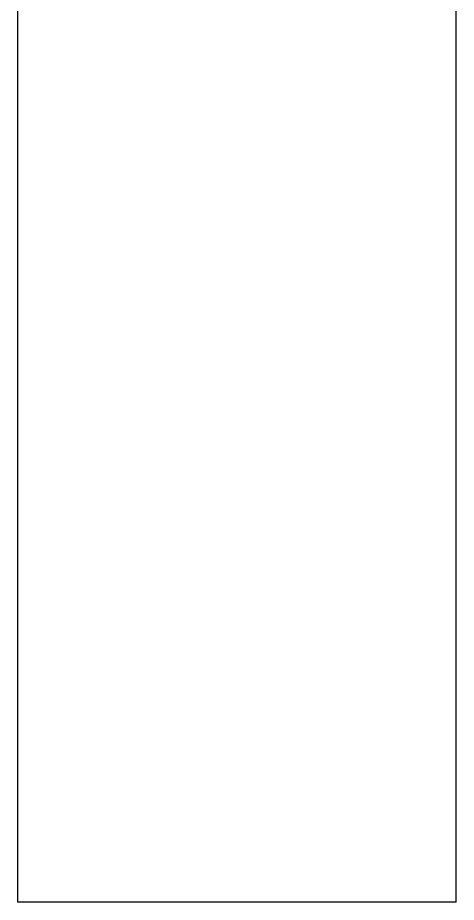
# Model space of a CAD drawing. Extents: x -599358 to 2865263, y -1062760 to 486533.
# Drawn here: x 1034151.5 to 1034230.1, y -673423.1 to -673264.6 of the extents above; entities that cross this region are included whole.
import ezdxf

# ---------------------------------------------------------------- set-up
doc = ezdxf.new("R2010")
doc.units = 0
doc.layers.add('A-LIN-V', color=9, linetype='Continuous')
doc.layers.add('取电臂', color=7, linetype='Continuous')

# ---------------------------------------------------------------- blocks, each defined once
blk = doc.blocks.new('55555555rrrrrr-M-M')
at = {"layer": '取电臂', "color": 2, "linetype": 'Continuous'}
for p, q in [((-1520911.23, 576947.63), (-1520911.23, 577126.78)), ((-1520911.23, 576947.63), (-1520911.23, 577126.78)), ((-1520832.66, 576947.63), (-1520832.66, 577126.78)), ((-1520832.66, 576947.63), (-1520832.66, 577126.78)), ((-1520904.95, 576947.63), (-1520911.23, 576947.63)), ((-1520904.95, 576947.63), (-1520911.23, 576947.63)), ((-1520838.95, 576947.63), (-1520904.95, 576947.63)), ((-1520838.95, 576947.63), (-1520904.95, 576947.63)), ((-1520832.66, 576947.63), (-1520838.95, 576947.63)), ((-1520832.66, 576947.63), (-1520838.95, 576947.63))]:
    blk.add_line(p, q, dxfattribs=at)

msp = doc.modelspace()

# ---------------------------------------------------------------- block references
at = {"layer": 'A-LIN-V'}
msp.add_blockref('55555555rrrrrr-M-M', (2555062.78, -1250370.73), dxfattribs=at)

doc.saveas('drawing.dxf')
